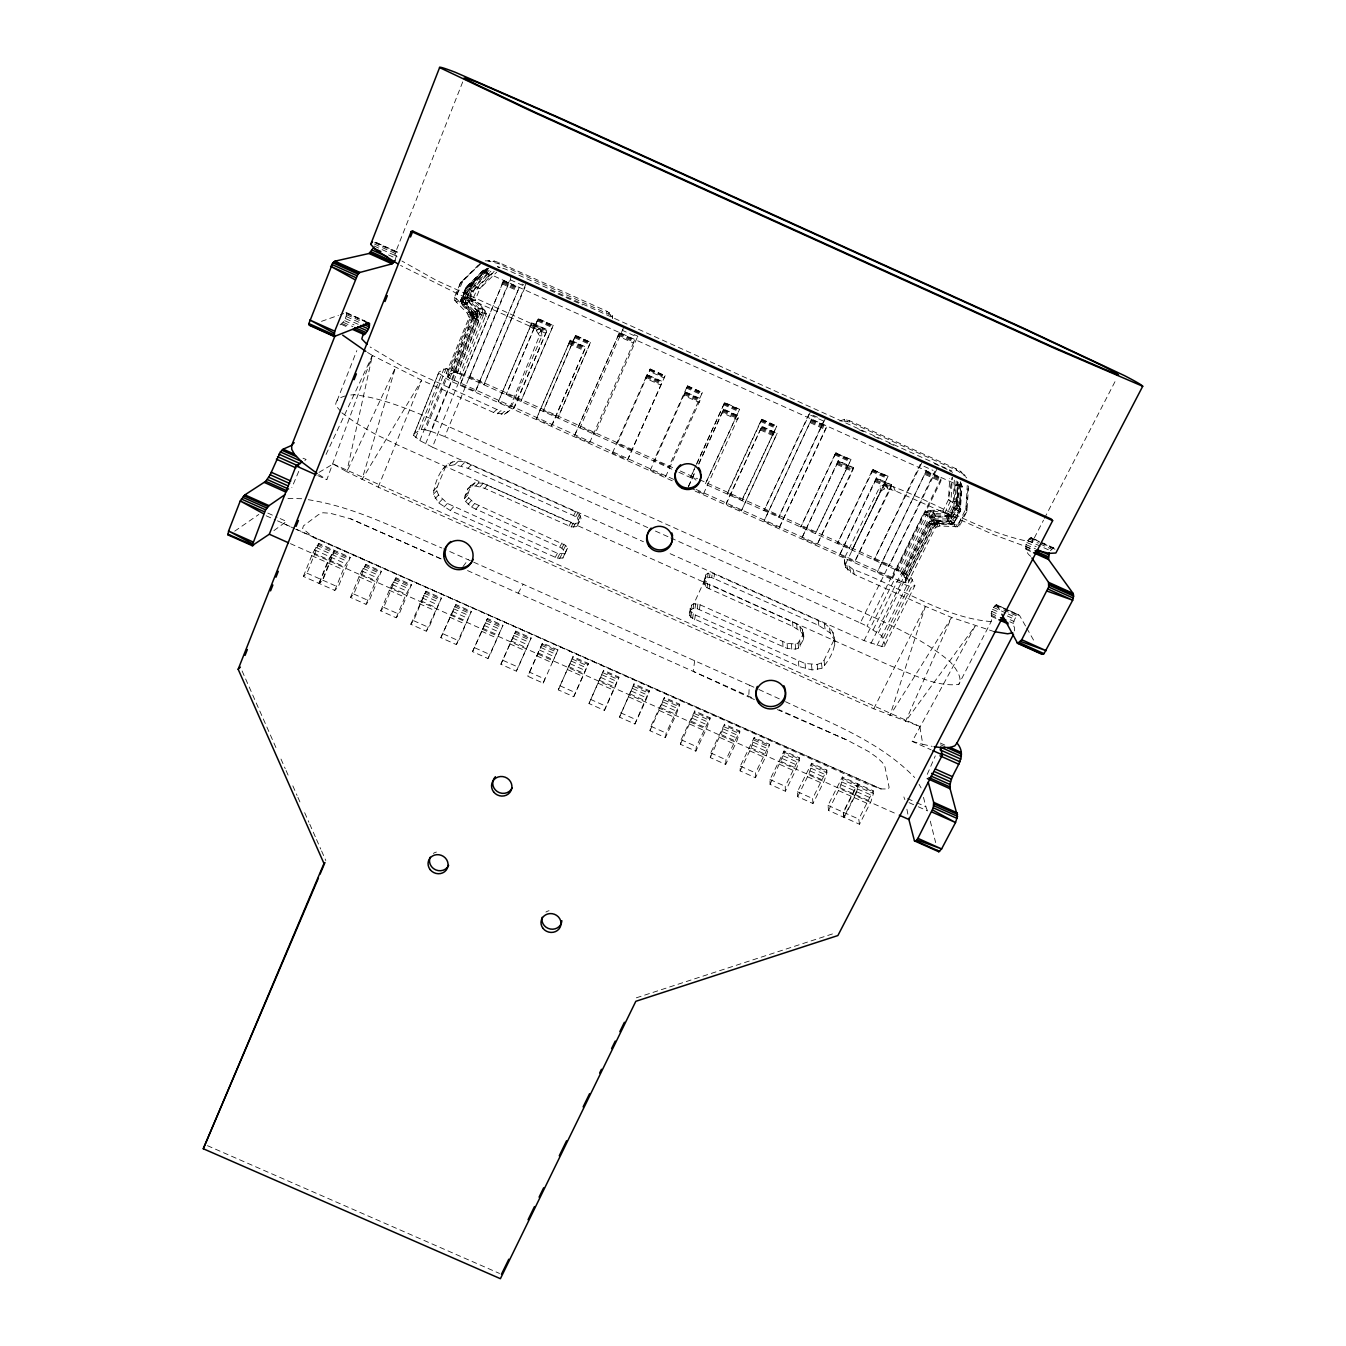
<?xml version="1.0" encoding="UTF-8"?>
<svg xmlns="http://www.w3.org/2000/svg" width="1346" height="1346" viewBox="0 0 1346 1346"><rect width="100%" height="100%" fill="white"/><g stroke="black" fill="none" stroke-linecap="round" stroke-linejoin="round"><path stroke-width="0.75" stroke-dasharray="5 3.75" d="M994.257 631.644L951.572 617.444L925.375 606.339L854.273 574.422L845.877 567.675L844.985 565.286L880.25 491.475L880.301 485.906L886.072 484.846L893.593 486.848C939.777 504.397 983.051 533.42 1032.197 542.085L1043.52 520.145M873.419 793.568L873.218 790.758L857.974 783.961L843.572 812.328L844.211 817.426L859.505 824.24L870.963 801.593L873.419 793.568L858.109 786.737L857.974 783.961M1014.497 630.938L1014.531 627.875C1011.956 623.72 1014.514 617.949 1017.879 615.021L1019.511 615.391L1025.719 626.327M755.459 777.719L755.527 772.924L769.525 744.321L754.231 737.507L740.3 766.126L740.115 770.888L755.459 777.719L766.581 754.87L769.525 744.321M740.115 770.888L751.169 747.989L754.231 737.507M553.24 325.278L520.902 401.344L553.223 325.564L538.148 318.531L506.113 394.698L538.282 318.548M779.199 527.8L826.747 427.002L826.898 425.975L779.199 527.8L764.074 521.02L811.588 419.077L764.074 521.02M1030.716 556.285C1023.953 551.877 1024.323 541.277 1031.103 537.626L1055.365 549.42M673.69 479.378L448.235 377.536L472.766 317.74L471.504 313.803L460.568 301.336L466.591 286.883C469.788 286.042 487.403 263.58 483.954 271.522L487.353 268.914L467.281 287.623L460.601 301.504L466.608 286.53L483.231 270.462L488.11 268.123M857.739 786.569L857.604 783.793L842.344 776.979L828.009 805.396L828.53 810.443L843.841 817.258L855.248 794.577L857.739 786.569L842.428 779.738L842.344 776.979M485.149 269.722L465.817 287.522L462.637 300.41L473.489 312.794L473.96 315.687L449.631 374.979L446.165 373.414L447.982 372.219L451.432 373.767L454.241 372.304L478.284 313.803L478.385 311.818L468.896 301.605L467.247 297.382L473.001 284.242L479.899 288.616L475.138 300.225L466.254 302.749L464.505 298.274L469.569 285.975L486.764 269.116L471.891 284.645L464.505 298.274C473.96 295.514 482.777 306.215 486.394 313.938L432.419 447.158L643.455 541.731M739.762 732.19L739.812 731.063L724.501 724.232L710.705 752.952L710.301 757.596L725.662 764.444L736.666 741.528L739.762 732.19L724.434 725.343L724.501 724.232M432.419 447.158L419.817 440.563L413.609 435.296L439.032 371.917L446.199 368.535L469.687 376.375L672.68 467.584M340.084 324.891L344.643 320.685L346.982 313.5L345.956 312.693L340.319 314.695M954.348 480.169L953.321 500.544L947.382 513.112L928.387 510.454L923.507 513.516L895.628 569.711L703.807 483.517M696.118 489.456L899.229 580.681L927.899 523.072L932.913 519.926L937.91 521.222L950.141 521.373L953.792 508.031L954.953 485.048L954.65 483.584L483.954 271.522L489.305 275.139L490.634 274.382L487.151 273.793L470.444 289.928L464.875 302.867L473.186 312.003L477.544 314.914L478.503 320.785L453.888 380.649M956.198 480.993L955.172 501.368L949.166 514.138L951.353 518.9L935.134 519.018L932.677 520.566L904.428 577.266L907.827 578.797L908.651 581.186L905.235 579.638L933.653 522.635L936.126 521.07L952.446 520.969L960.623 510.437L959.446 507.492L960.674 484.123L962.037 486.31L960.253 511.261L953.708 523.527L937.304 523.51L934.41 525.495L935.42 527.582L908.651 581.186M958.1 482.238L956.989 503.219L951.353 518.9M935.42 527.582L939.912 525.933L957.443 526.791L959.934 525.243L967.017 511.059L968.649 483.046M754.433 699.567L748.713 697.06L749.352 685.131L443.726 548.832M936.345 526.606L935.335 524.519L936.883 523.947L954.314 524.805L958.789 523.157L965.991 508.468L967.236 485.384M947.786 519.573L942.907 510.891L948.476 499.736L949.704 478.402M341.901 412.835L355.394 422.711L374.844 433.934L398.265 445.29L890.749 665.917C912.538 673.824 934.831 686.948 958.705 684.491L991.161 621.6L992.103 617.797L991.211 613.44L993.432 607.399L996.461 604.791L1007.649 609.822M472.21 311.195L470.141 312.322L471.992 317.084L478.503 320.785L474.97 311.683L466.254 302.749M741.377 510.824L777.164 433.227L761.886 426.346L726.335 503.034L726.234 504.01L741.377 510.824L777.164 433.227M742.067 499.736L742.016 500.678L776.777 426.043L742.067 499.736L727.412 493.141L760.608 421.449L761.853 419.262L776.777 426.043M725.662 764.444L725.948 759.75L739.812 731.063M826.881 772.806L826.848 770.08L811.588 763.266L797.387 791.734L797.673 796.681L812.984 803.512L824.29 780.764L826.881 772.806L811.554 765.958L811.588 763.266M687.47 385.814L702.376 392.527L668.457 467.634L668.726 466.776L654.038 460.181L653.719 461.022L687.47 385.814L686.41 388.018L701.266 394.715L702.376 392.527M460.601 301.504L460.702 299.973L462.755 299.048L468.206 286.176L483.231 270.462M892.465 578.679L940.703 481.515L941.611 477.695L892.095 577.484L892.465 578.679L877.39 571.899L926.334 470.814L877.39 571.899M562.897 558.018L565.37 552.415L561.854 548.175L471.537 507.139L465.598 501.452L464.42 498.592L467.617 489.086L472.042 486.142L475.811 485.99L484.644 488.346L571.209 526.909L576.711 526.673L578.696 522.803L575.415 523.409L571.04 522.248L483.18 483.298L475.155 482.709L470.764 485.62L467.617 495.042L468.761 497.852L474.65 503.488L565.707 545.433L567.474 548.276L562.897 558.018L557.429 558.237L450.271 510.504L438.762 502.967L433.311 494.302C436.188 473.405 448.134 452.357 471.15 465.026L575.617 511.833L579.419 514.323L581.051 518.429L579.083 522.248L577.434 518.109L573.598 515.585L467.987 468.273L454.712 464.74L444.819 466.608M565.017 553.845L557.395 553.273L447.394 503.438L438.577 495.008L436.827 490.785L437.147 487.101L445.846 466.17L448.218 463.377M575.533 335.373L543.077 411.304L575.651 335.373L590.541 342.355L557.85 417.933L590.574 342.103M446.165 373.414L469.014 317.656L467.264 313.164L454.83 300.495L454.359 297.584L460.399 282.828L477.628 265.885M447.982 372.219L470.713 316.764L470.242 313.887L456.025 298.156L460.399 282.828L482.272 262.42M486.394 313.938L477.107 310.943L466.995 300.242L466.524 297.365L471.285 285.705L479.899 288.616L496.691 272.161M470.208 312.205L471.992 317.084L472.042 315.115L478.772 318.043M449.648 378.478L475.643 314.813L475.172 311.936L477.107 310.943L476.467 309.143L473.893 310.337L477.544 314.914L477.174 316.663L463.949 304.499L462.401 304.633L461.19 302.9L463.243 301.958M477.107 310.943L477.578 313.803L453.518 372.371M709.981 718.899L710.082 717.805L694.755 710.974L681.11 739.745L680.453 744.288L695.832 751.152L706.734 728.169L709.981 718.899L694.62 712.051L694.755 710.974M413.609 435.296L439.032 371.917M799.272 760.49L799.356 757.798L784.062 750.984L769.996 779.536L770.063 784.382L785.391 791.212L796.596 768.415L799.272 760.49L783.927 753.642L784.062 750.984M395.101 260.384L397.356 252.089L374.356 241.725M959.934 525.243L958.789 523.157L967.017 511.059L965.991 508.468L968.245 486.949M727.412 493.141L727.311 494.083L761.853 419.262M695.832 751.152L696.353 746.559L710.082 717.805M835.277 641.52L830.196 632.973L818.839 625.486L713.935 578.477L714.457 574.052L710.082 572.891L705.927 574.389L703.706 582.263L704.093 584.904L707.003 587.731L792.895 626.412L800.466 631.392L802.805 634.286L803.512 639.501L798.481 648.133L795.587 649.159L787.427 648.52L697.194 608.745L693.123 608.426L690.851 609.856L689.253 613.288L690.835 617.343L798.851 666.455L812.025 669.988L822.103 668.289C836.875 651.397 842.445 630.13 818.25 620.573L714.457 574.052M950.882 521.541L952.16 523.964C945.952 526.303 960.792 510.639 959.446 507.492L962.037 486.31L960.674 484.123M713.935 578.477L711.697 577.67L712.236 573.261M709.09 588.858L709.662 584.332L704.715 580.429L704.328 577.821M693.123 608.426L693.863 603.715L705.321 578.797L709.51 577.299L710.082 572.891M707.003 587.731L707.592 583.222M707.609 577.367L708.198 572.959L705.321 578.797L705.927 574.389M705.287 586.368L705.893 581.859M694.687 660.684L693.207 671.368L748.713 697.06M704.093 584.904L704.715 580.429L703.706 582.263M891.506 485.856L891.54 484.745L876.313 477.897L839.652 554.956L854.744 561.736L890.514 488.581L891.506 485.856L876.246 478.991L876.313 477.897M699.415 609.536L700.105 604.808L693.863 603.715L691.625 605.128L689.253 613.288M803.512 639.501L802.384 629.289L796.681 623.736L709.662 584.332M697.194 608.745L697.884 604.018M834.739 645.138L834.503 636.439M694.62 619.816L695.344 614.987L690.431 611.101L690.044 608.527M695.024 608.358L695.747 603.647M692.551 618.689L693.291 613.877M679.562 705.321L679.73 704.261L664.386 697.413L650.875 726.285L649.983 730.727L665.378 737.574L676.18 714.541L679.562 705.321L664.201 698.473L664.386 697.413M1032.197 542.085L1032.651 539.191L1031.103 537.626M690.835 617.343L691.592 612.531M689.64 615.896L690.431 611.101M690.851 609.856L691.625 605.128M904.428 577.266L902.964 573.901L897.917 570.805L928.387 510.454C936.412 510.05 947.937 509.596 952.278 517.924L958.15 506.096L948.476 499.736L952.211 477.292L951.084 499.686L945.212 511.985L943.849 512.506L949.805 519.472M959.446 507.492L960.623 510.437L953.725 523.392L959.816 509.511L960.607 482.289L961.902 486.579L954.953 485.048M665.378 737.574L666.135 733.082L679.73 704.261M726.234 504.01L761.886 426.346M690.246 487.841L703.504 493.814L703.672 492.855M853.347 468.677L853.448 467.6L838.205 460.719L801.88 537.996L817.005 544.777L852.321 471.386L853.347 468.677L838.07 461.796L838.205 460.719M710.301 757.596L724.434 725.343M927.259 774.354L935.285 755.897M844.211 817.426L855.619 794.746L858.109 786.737M649.125 691.743L649.344 690.7L634 683.852L619.496 717.132L634.891 723.997L645.609 700.913L649.125 691.743L633.747 684.878L634 683.852M902.964 573.901L930.978 517.604L950.091 516.544L956.468 502.075L948.476 499.736M367.508 352.433L372.421 355.462L346.814 471.756L378.209 487.134L873.739 708.77L919.84 726.453L922.767 744.288L932.155 746.357M828.53 810.443L839.887 787.73L842.428 779.738M634.891 723.997L649.344 690.7M695.916 465.312L690.532 477.561L695.663 466.305M680.453 744.288L694.62 712.051M698.759 464.168L722.196 412.785L737.541 419.683L738.954 416.015L723.66 409.134L698.826 463.546M797.673 796.681L808.912 773.916L811.554 765.958M462.704 81.938L395.606 252.173L394.9 254.983L400.536 259.828M487.151 273.793L486.377 270.327M960.859 509.209L960.253 511.261L957.881 510.689L959.53 482.272L956.989 503.219L958.15 506.096L956.468 502.075M770.063 784.382L783.927 753.642M649.983 730.727L664.201 698.473M722.196 412.785L723.66 409.134M618.655 678.148L618.941 677.139L603.58 670.291L588.993 703.537L604.388 710.402L614.987 687.251L618.655 678.148L603.26 671.284L603.58 670.291M839.652 554.956L876.246 478.991M604.388 710.402L618.941 677.139M801.88 537.996L838.07 461.796M650.757 469.081L650.421 469.973L665.597 476.787L665.883 475.878M619.496 717.132L633.747 684.878M685.383 391.888L683.835 395.505L699.197 402.42L700.694 398.786L685.383 391.888L650.421 469.973M588.017 664.487L588.37 663.494L572.992 656.629L558.287 689.859L573.716 696.723L584.214 673.522L588.017 664.487L572.622 657.605L572.992 656.629M573.716 696.723L588.37 663.494M588.993 703.537L603.26 671.284M317.791 475.609L326.842 479.664L372.421 355.462L421.651 380.178L493.578 412.482L504.329 414.316L509.848 410.379L542.017 335.827L541.26 331.183L539.191 328.626L532.629 324.268L529.769 326.254L536.398 330.662L539.494 335.76L508.115 411.775M650.202 369.023L665.143 375.685L664.133 377.974L649.26 371.277L650.202 369.023L616.872 444.466L617.292 443.675L631.997 450.271L631.627 451.078M469.131 378.075L510.689 278.925M525.865 284.006L483.921 384.72L525.68 285.689L521.928 284.006M298.745 471.352L291.863 487.572M337.055 400.772L356.825 350.583M303.372 576.408L312.928 552.701L318.884 543.431L334.363 550.329L322.384 580.025L318.901 583.323L303.372 576.408L306.989 573.16L318.884 543.431M318.901 583.323L328.508 559.65L334.363 550.329M319.271 583.491L328.895 559.818L334.75 550.497L350.212 557.412L338.166 587.058L334.784 590.406L319.271 583.491L322.771 580.193L334.75 550.497M334.784 590.406L344.458 566.767L350.212 557.412M378.209 487.134L421.651 380.178L362.007 479.546L395.404 367.727L346.814 471.756L333.085 463.983L317.118 473.506M480.623 262.992L462.502 281.617L456.143 296.81L454.359 297.584M489.305 275.139L472.597 291.258L467.197 303.96L462.906 304.633L462.906 301.824L468.61 288.667L489.321 268.493M558.287 689.859L572.622 657.605M415.695 437.601L443.978 368.754M350.532 597.422L360.257 573.8L365.893 564.411L381.355 571.293L369.157 600.871L366.028 604.337L350.532 597.422L353.779 594.023L365.893 564.411M413.744 433.833L421.315 429.324L446.199 368.535M419.817 440.563L445.408 378.125L438.981 373.162M421.315 429.324L425.504 429.896L471.975 316.731L473.96 315.687M451.6 379.555L476.198 319.692L471.706 312.222L470.141 312.322L476.198 319.692L472.766 317.74L473.018 315.553L470.663 312.339L461.19 302.9L462.906 304.633L460.702 300.309L465.817 287.522L468.206 286.176M425.588 443.844L451.28 381.355L445.408 378.125M425.504 429.896L431.191 431.41L456.042 370.991M454.241 372.304L455.621 372.556L479.647 314.123L479.109 308.486L471.537 300.966M455.621 372.556L457.522 373.111L481.531 314.728L486.142 316.596L482.692 307.746L476.467 309.143M457.522 373.111L459.743 373.936L485.199 310.892L470.528 298.341L476.097 285.52L490.903 271.236M366.028 604.337L375.82 580.749L381.355 571.293M460.231 384.535L503.841 280.338L460.231 384.535L475.475 391.383L519.287 287.304L475.475 391.383M647.763 527.615L444.769 436.609L510.841 277.226M380.699 610.865L390.542 587.31L395.976 577.821L411.422 584.719L399.089 614.213L396.195 617.78L380.699 610.865L383.711 607.366L395.976 577.821M396.195 617.78L406.088 594.242L411.422 584.719M498.34 401.663L531.939 322.788L547.317 329.703L514.307 407.788L513.583 408.494L498.34 401.663L531.939 322.788M410.782 624.275L425.959 591.197L441.387 598.078L428.92 627.505L426.261 631.173L410.782 624.275L413.559 620.657L425.959 591.197M513.583 408.494L547.317 329.703M426.261 631.173L441.387 598.078M622.929 329.534L622.559 330.409L637.499 337.139L637.869 336.264L634.134 334.582M543.161 683.112L544.894 679.04L529.584 672.209L527.733 676.23L543.161 683.112L557.917 649.899L542.522 643.035L527.733 676.23M536.768 655.872L552.247 662.787L557.917 649.899M440.832 637.668L455.907 604.556L471.319 611.437L458.717 640.797L456.294 644.566L440.832 637.668L455.907 604.556M536.415 418.757L570.368 340.084L585.729 346.999L552.264 424.831L551.641 425.588L536.415 418.757L570.368 340.084M456.294 644.566L471.319 611.437M551.641 425.588L585.729 346.999M472.53 651.632L487.504 618.487L502.916 625.368L490.146 654.644L487.975 658.514L472.53 651.632L487.504 618.487M574.456 435.852L619.547 332.496L574.456 435.852L589.666 442.683L590.171 441.858M623.417 327.987L579.991 427.893L580.513 427.136L595.235 433.749L594.747 434.522L638.391 334.75M487.975 658.514L502.916 625.368M589.666 442.683L634.942 339.444L633.259 342.944L617.831 335.978M500.88 664.268L515.77 631.106L531.165 637.97L518.277 667.179L516.326 671.149L500.88 664.268L515.77 631.106M516.326 671.149L531.165 637.97M612.464 452.912L647.09 374.642L662.417 381.541L627.657 459.743L612.464 452.912L612.901 452.071M529.584 672.209L542.522 643.035M647.09 374.642L645.441 378.209L660.802 385.124M665.143 375.685L627.657 459.743M665.597 476.787L700.694 398.786M696.774 463.428L724.686 402.521L739.593 409.285L705.254 484.173L739.593 409.285M696.521 464.437L724.703 402.589M688.563 486.057L695.411 471.05M688.344 487L695.293 471.773M703.504 493.814L738.954 416.015M326.035 454.46L372.421 355.462M810.275 412.246L764.04 510.588L809.232 413.525M825.182 418.976L778.728 517.184L824.089 420.238M836.068 452.693L800.752 527.077L835.479 453.299L851.042 459.491L815.424 533.672L851.042 459.491M853.448 467.6L817.005 544.777M873.285 469.518L837.414 543.548L872.477 469.973L888.108 476.198L852.068 550.127L888.108 476.198M960.708 509.495L953.792 508.031L947.836 520.38L949.973 523.93L951.942 524.183L927.899 523.072L934.646 525.344C943.142 519.741 934.393 528.271 933.653 522.635M700.105 604.808L787.158 643.388L795.234 644.011L798.111 643.001L803.074 634.454M891.54 484.745L854.744 561.736M695.344 614.987L805.076 663.494L817.157 664.436L821.464 662.939L824.004 660.28L833.965 640.023M921.943 462.603L874.042 560.003L920.109 464.555L933.081 470.41M936.816 469.3L888.68 566.582L934.932 471.235M670.745 537.929L860.313 622.929L889.067 564.815L910.973 577.35L914.876 585.661L884.473 646.332L881.68 646.45L864.082 640.595L668.39 552.903M844.985 565.286L844.295 558.388L880.301 485.906M785.391 791.212L785.223 786.316L799.356 757.798M884.473 646.332L885.13 645.104L881.798 635.783L867.06 626.176L895.881 568.062M864.082 640.595L893.98 580.395L906.985 585.443L911.612 586.604L914.876 585.661M900.037 571.932L927.966 515.72L923.507 513.516L932.374 510.252L937.153 518.917M873.268 629.625L902.207 571.444M901.77 572.992L929.75 516.763L934.225 513.415L944.774 514.071M903.486 574.54L932.458 517.217L927.394 511.867L925.325 511.581M899.229 580.681L901.534 581.657L930.221 524.048L938.667 522.433L949.468 523.106M870.963 643.438L900.911 583.306M878.349 632.923L932.24 524.805M901.534 581.657L905.084 582.751L933.771 525.243L935.251 523.628L939.407 523.577L930.221 524.048L933.771 525.243L936.109 524.015L929.783 521.07M905.084 582.751L934.814 525.075M877.02 645.457L910.973 577.35M883.296 637.903L912.571 579.285M881.68 646.45L911.612 586.604M956.602 504.38L950.091 516.544M927.899 523.072L932.913 519.926L950.141 521.373L956.182 508.738L957.494 481.683L956.989 503.219L956.013 503.808M812.984 803.512L812.597 798.515L826.848 770.08M873.739 708.77L925.375 606.339L889.908 715.668L951.572 617.444L905.421 721.624L975.127 626.092L912.184 741.36L931.096 749.806M843.841 817.258L843.202 812.16L857.604 783.793M565.37 552.415L567.474 548.276M859.505 824.24L858.748 819.091L873.218 790.758M559.583 558.624L561.753 554.434M1044.462 518.328L1116.423 378.882M578.645 519.59L580.614 515.787M563.587 549.538L565.707 545.433M557.429 558.237L559.616 554.064M573.396 527.295L575.415 523.409M561.854 548.175L564.008 544.087M577.434 518.109L579.419 514.323M555.191 557.446L557.395 553.273M571.209 526.909L573.261 523.039M575.684 516.729L577.703 512.961M559.768 547.031L561.938 542.96M576.711 526.673L581.051 518.429M962.037 486.31L959.95 480.875M568.971 526.101L571.04 522.248M573.598 515.585L575.617 511.833M518.109 593.165L523.241 584.214M905.993 582.784L905.235 579.638M464.387 299.62L467.247 297.382M462.401 304.633L464.521 303.557M960.321 484.005L957.343 485.771L954.65 483.584L960.994 486.579L960.607 482.289M461.459 300.949L464.875 302.867L472.597 291.258L466.591 286.883M1050.368 550.682L1053.699 547.805M462.974 566.632L468.273 559.532M479.899 288.616L494.487 270.899L478.2 286.614L472.783 299.216L473.304 300.579L464.993 301.168M475.727 509.411L478.789 505.743M471.537 507.139L474.65 503.488M484.644 488.346L487.622 484.88M468.038 504.397L471.201 500.762M480.152 486.73L483.18 483.298M465.598 501.452L468.761 497.852M475.811 485.99L478.89 482.541M464.42 498.592L467.617 495.042M464.656 496.119L467.836 492.586M450.271 510.504L453.602 506.819M472.042 486.142L475.155 482.709M467.617 489.086L472.362 483.769M839.887 421.029L844.464 419.313L849.242 420.591L955.761 468.627L960.539 471.302L966.731 477.965M443.995 507.089L447.394 503.438M438.762 502.967L442.211 499.366M467.987 468.273L471.15 465.026M435.078 498.558L438.577 495.008M612.632 315.788L612.363 318.262L612.632 315.788L607.197 311.414L499.669 262.924L494.436 261.09L485.216 260.821M433.311 494.302L436.827 490.785M461.241 465.867L464.471 462.637M433.631 490.583L437.147 487.101M489.439 260.367L487.824 260.922L498.121 263.496L610.445 315.048L611.336 314.173M454.712 464.74L458.01 461.51M488.648 268.409L469.569 285.975L471.285 285.705M489.12 270.395L474.314 284.713L468.627 297.718L466.389 298.711M475.761 313.467L478.385 311.818L477.594 308.84L467.197 298.526M608.543 313.534L609.452 312.659M504.329 414.316L509.848 410.379M449.059 464.993L452.424 461.779M501.099 414.467L504.279 411.439L507.459 411.287M442.413 469.418L445.846 466.17M606.272 312.272L607.197 311.414M497.397 413.845L500.628 410.816L504.279 411.439M487.858 269.839L470.343 284.999M927.966 515.72L930.978 517.604L932.374 516.225L946.188 516.544L950.427 514.98M493.578 412.482L496.842 409.47L500.628 410.816M304.869 460.517L306.114 459.423L302.85 458.178M273.911 530.61L286.462 521.407L278.992 518.075M538.501 333.253L541.26 331.183M536.398 330.662L539.191 328.626M533.386 328.256L536.213 326.237M234.709 531.165L258.802 514.458M449.631 374.979L447.511 376.409L448.235 377.536M880.25 491.475L884.272 488.951L887.586 488.817L895.208 490.836L993.701 534.715L1032.567 549.033M499.989 267.164L498.929 267.804L497.431 266.609L505.423 269.116L951.891 470.949M935.537 520.566L938.667 522.433L931.836 521.339L937.001 519.707L939.172 523.258M949.586 515.754L935.033 514.811L932.374 516.225L935.638 515.888M475.643 314.813L478.284 313.803L481.531 314.728M469.014 317.656L470.713 316.764M472.11 315.368L474.095 314.341M469.148 316.31L470.848 315.418M471.504 313.803L473.489 312.794M468.543 314.762L470.242 313.887M467.264 313.164L468.98 312.306M483.231 270.798L487.353 268.914M460.568 301.336L462.637 300.41M456.126 302.093L457.909 301.302M454.83 300.495L456.63 299.704M454.225 298.947L456.025 298.156M498.121 263.496L499.669 262.924M945.565 515.468L949.166 514.138L943.849 512.506M953.658 522.568L949.973 523.93L948.728 521.895L954.533 522.669M473.001 284.242L471.992 285.722M492.855 261.662L494.436 261.09M321.492 321.358L338.435 315.351M636.338 997.823L835.563 932.929M395.606 252.173L397.356 252.089M474.97 311.683L471.706 312.222L475.289 313.366M467.567 287.236L465.548 288.397L472.597 291.258M461.173 281.836L462.502 281.617M463.949 304.499L465.43 304.28L462.906 301.824M460.399 282.828L461.897 282.694M485.3 272.548L487.504 272.397M935.033 514.811L931.146 515.03L930.978 517.604L932.677 520.566M964.342 474.549L965.519 476.349L956.888 470.41L849.747 422.089L842.865 420.911L842.394 419.414M991.161 621.6C941.779 617.612 898.943 585.746 853.179 569.476L844.867 562.813L844.295 558.388M287.96 498.424L302.547 498.743M539.494 335.76L542.017 335.827M308.217 499.703C355.428 507.021 398.248 529.786 441.825 548.007M709.51 577.299L711.697 577.67M946.188 516.544L948.56 517.1M912.184 741.36L922.767 744.288M440.815 558.725L350.683 518.849L330.191 513.247L322.905 512.759L318.346 514.727L303.456 525.882L302.598 528.456L313.668 537.609L881.125 788.941L888.461 788.975L889.1 787.275L884.961 766.833L882.555 762.694L876.986 757.462L868.809 751.657L847.997 740.519L779.199 709.779M431.191 431.41L444.769 436.609M950.141 521.373L952.144 522.13M957.881 510.689L953.792 508.031M459.743 373.936L676.954 471.453M940.551 744.792L945.615 746.996M441.101 558.943L350.683 518.849M777.349 709.594L847.997 740.519M207.435 1145.665L499.534 1273.451M940.265 743.042L945.212 745.247M467.533 570.569L754.366 698.692M267.787 513.078L277.125 517.234M907.541 798.582L914.876 801.863M916.71 802.67L925.88 806.776L927.949 812.277M266.171 515.787L275.577 519.977M277.461 520.818L294.623 528.473M296.271 529.214L868.321 784.482L881.125 788.941L295.699 529.214M909.038 802.653L916.441 805.951M918.292 806.776L927.529 810.898M318.009 544.188L333.522 551.103M333.892 551.271L349.388 558.186M365.119 565.202L380.598 572.1M395.253 578.645L410.732 585.544M425.286 592.038L440.748 598.936M455.301 605.431L470.747 612.329M486.949 619.396L502.395 626.277M515.282 632.031L530.711 638.913M542.085 643.994L557.496 650.858M754.197 738.634L769.542 745.465M784.112 752.128L799.423 758.976M811.688 764.444L826.982 771.258M842.495 778.19L857.789 785.004M858.159 785.172L873.436 791.986M486.259 620.674L501.721 627.572M514.626 633.327L530.088 640.225M541.479 645.306L556.924 652.204M572.067 658.951L587.495 665.833M602.772 672.647L618.184 679.528M633.31 686.275L648.705 693.14M663.814 699.886L679.208 706.751M694.284 713.481L709.679 720.346M724.148 726.806L739.509 733.654M753.979 740.115L769.34 746.963M317.017 545.332L332.546 552.264M332.916 552.432L348.446 559.347M364.194 566.38L379.707 573.295M394.395 579.857L409.891 586.772M424.478 593.266L439.974 600.181M454.544 606.693L470.023 613.591M485.233 622.71L500.729 629.625M513.65 635.396L529.129 642.294M540.554 647.392L556.016 654.291M571.175 661.054L586.637 667.936M601.931 674.767L617.36 681.648M632.502 688.412L647.931 695.293M663.056 702.04L678.468 708.921M693.577 715.651L708.972 722.533M723.475 728.994L738.87 735.858M753.356 742.319L768.734 749.184M315.755 547.267L331.301 554.216M331.688 554.384L347.234 561.316M362.999 568.349L378.546 575.28M393.234 581.842L408.763 588.757M423.367 595.285L438.88 602.2M453.484 608.712L468.98 615.627M783.355 755.863L798.716 762.728M811.015 768.213L826.36 775.06M841.923 782.009L857.267 788.84M857.638 789.008L872.965 795.856M484.005 625.318L499.501 632.233M512.456 638.004L527.935 644.919M539.376 650.017L554.855 656.932M570.031 663.696L585.493 670.594M600.804 677.425L616.266 684.323M631.409 691.07L646.854 697.968M661.996 704.715L677.425 711.597M692.551 718.343L707.962 725.225M722.482 731.702L737.894 738.567M752.38 745.045L767.775 751.909M314.341 549.807L329.921 556.756M330.292 556.924L345.855 563.873M361.637 570.906L377.2 577.838M391.905 584.416L407.451 591.331M422.072 597.86L437.601 604.791M452.222 611.303L467.735 618.235M782.413 758.606L797.791 765.453M810.107 770.955L825.468 777.803M841.048 784.752L856.409 791.599M856.779 791.768L872.124 798.615M312.928 552.701L328.508 559.65M328.895 559.818L344.458 566.767M360.257 573.8L375.82 580.749M390.542 587.31L406.088 594.242M420.726 600.77L436.255 607.702M450.876 614.213L466.389 621.145M482.676 628.245L498.188 635.161M511.127 640.932L526.639 647.847M538.064 652.945L553.559 659.86M568.735 666.623L584.214 673.522M599.525 680.353L614.987 687.251M630.147 694.014L645.609 700.913M660.751 707.66L676.18 714.541M691.322 721.305L706.734 728.169M721.254 734.647L736.666 741.528M751.169 747.989L766.581 754.87M781.218 761.567L796.596 768.415M808.912 773.916L824.29 780.764M839.887 787.73L855.248 794.577M855.619 794.746L870.963 801.593M290.433 543.649L897.361 814.347M481.38 631.173L496.893 638.088M509.831 643.859L525.327 650.774M567.423 669.551L582.902 676.449M598.213 683.28L613.675 690.178M628.834 696.942L644.28 703.823M659.422 710.57L674.868 717.468M689.993 724.215L705.405 731.08M719.925 737.558L735.337 744.439M749.84 750.9L765.235 757.764M311.666 555.646L327.246 562.594M327.616 562.763L343.196 569.711M358.978 576.761L374.541 583.693M389.263 590.255L404.81 597.187M419.43 603.715L434.96 610.647M449.581 617.158L465.11 624.073M779.872 764.461L795.267 771.325M807.583 776.81L822.944 783.675M838.541 790.624L853.886 797.471M854.273 797.64L869.617 804.487M306.989 573.16L322.384 580.025M322.771 580.193L338.166 587.058M353.779 594.023L369.157 600.871M383.711 607.366L399.089 614.213M413.559 620.657L428.92 627.505M443.372 633.949L458.717 640.797M474.802 647.813L490.146 654.644M502.95 660.348L518.277 667.179M559.902 685.737L575.196 692.551M590.356 699.297L605.633 706.112M620.624 712.791L635.901 719.605M650.875 726.285L666.135 733.082M681.11 739.745L696.353 746.559M710.705 752.952L725.948 759.75M740.3 766.126L755.527 772.924M769.996 779.536L785.223 786.316M797.387 791.734L812.597 798.515M828.009 805.396L843.202 812.16M843.572 812.328L858.748 819.091M678.872 472.311L696.134 480.068M343.499 322.434L352.955 326.691M991.211 613.44L998.648 616.788M1009.786 621.785L1013.504 623.467M342.372 323.73L349.943 327.128M991.11 615.189L998.547 618.521M341.396 324.403L348.984 327.801M991.396 616.401L996.982 618.908M672.26 480.808L451.28 381.355M695.192 491.122L893.98 580.395M496.842 409.47L402.101 366.196L370.15 346.999M655.418 531.064L668.827 537.071M333.085 463.983L919.84 726.453M550.026 290.315L582.515 304.953M858.815 429.559L864.502 432.133M873.975 436.39L879.645 438.964M889.117 443.221L894.804 445.795M934.578 463.731L947.836 469.704L946.945 468.24M812.95 415.207L818.519 417.714M510.353 279.817L525.344 286.563M810.662 415.207L823.668 421.079M503.539 280.591L519.001 287.573M619.345 332.799L634.757 339.747M811.554 419.447L826.898 426.362M926.418 471.235L941.695 478.116M503.152 281.112L518.631 288.094M619.042 333.371L634.471 340.319M811.402 420.087L826.747 427.002M926.334 471.891L941.645 478.789M502.714 281.869L518.193 288.835M618.672 334.128L634.101 341.093M811.133 420.894L826.478 427.809M926.132 472.732L941.443 479.63M502.26 282.744L517.739 289.726M618.251 335.036L633.68 342.002M810.763 421.82L826.124 428.751M925.796 473.674L941.106 480.572M501.839 283.703L517.318 290.669M810.342 422.762L825.704 429.694M925.375 474.616L940.703 481.515M375.5 242.314L396.767 251.904M1031.81 538.03L1039.364 541.429M1041.249 542.27L1054.456 548.226M374.642 242.633L397.608 252.964M1030.127 537.946L1039.516 542.186M1041.4 543.027L1052.673 548.108M374.541 244.114L397.457 254.444M1029 538.955L1038.389 543.195M1040.256 544.036L1051.529 549.101M538.299 318.834L553.223 325.564M575.617 335.642L590.541 342.355M650.152 369.225L665.042 375.921M687.352 385.982L702.225 392.679M724.518 402.723L739.391 409.42M761.668 419.464L776.507 426.144M835.816 452.862L850.638 459.541M872.847 469.535L887.637 476.215M538.164 319.372L553.088 326.085M575.465 336.164L590.372 342.877M649.933 369.713L664.823 376.426M687.116 386.47L701.989 393.167M724.266 403.211L739.105 409.891M761.365 419.918L776.205 426.598M835.479 453.299L850.285 459.979M872.477 469.973L887.266 476.635M374.053 245.998L396.935 256.312M1027.873 540.537L1048.5 549.841M537.929 320.112L552.836 326.826M575.196 336.904L590.103 343.617M649.63 370.436L664.503 377.132M686.797 387.177L701.653 393.856M723.912 403.901L738.752 410.58M761.012 420.608L775.834 427.288M835.075 453.972L849.864 460.635M872.04 470.629L886.829 477.292M537.576 320.971L552.499 327.701M574.843 337.762L589.733 344.475M723.525 404.742L738.365 411.422M760.608 421.449L775.431 428.112M834.655 454.797L849.444 461.459M871.619 471.453L886.391 478.099M388.506 254.932L394.227 257.523M1026.863 542.505L1036.235 546.728M1026.106 544.592L1035.478 548.815M531.67 323.074L547.065 330.006M570.132 340.387L585.493 347.318M646.921 374.979L662.266 381.894M685.249 392.241L700.576 399.156M723.559 409.504L738.853 416.385M761.819 426.732L777.096 433.614M838.205 461.14L853.465 468.004M876.347 478.318L891.59 485.183M546.695 330.561L436.575 280.473L401.949 261.04M569.779 340.959L585.174 347.891M646.635 375.568L661.996 382.483M684.996 392.847L700.341 399.762M723.324 410.109L738.651 417.008M761.617 427.355L776.928 434.253M1025.669 546.594L1033.173 549.976M530.879 324.386L546.274 331.318M569.375 341.733L584.77 348.664M646.282 376.358L661.626 383.274M684.66 393.655L700.004 400.553M723.004 410.917L738.331 417.832M761.314 428.179L776.625 435.078M837.818 462.637L853.095 469.518M876.01 479.832L891.271 486.697M530.425 325.278L545.837 332.226M568.937 342.624L584.349 349.556M645.861 377.267L661.223 384.182M684.256 394.563L699.617 401.478M722.617 411.842L737.961 418.741M760.944 429.105L776.255 436.003M837.464 463.562L852.741 470.444M875.657 480.774L890.934 487.639M1025.618 548.243L1031.272 550.783M1025.972 549.336L1031.625 551.894M545.416 333.169L456.9 293.445L400.553 265.414M568.534 343.567L583.928 350.498M760.524 430.03L775.834 436.928M837.044 464.505L852.321 471.386M875.237 481.7L890.514 488.581M346.645 312.743L365.607 321.273M1009.517 610.663L1018.821 614.836M345.956 312.693L364.968 321.223M996.461 604.791L1019.511 615.391M346.982 313.5L365.91 322.014M995.569 604.993L1017.879 615.021M346.915 314.863L362.04 321.66M994.509 605.902L1001.946 609.233M1003.796 610.075L1016.802 615.913M346.46 316.663L361.569 323.444M993.432 607.399L1006.421 613.221M1008.272 614.062L1015.692 617.393M345.67 318.682L358.877 324.622M992.439 609.301L999.859 612.632M1007.279 615.963L1014.699 619.311M680.336 471.016L697.565 478.772M699.483 479.63L889.067 564.815M344.643 320.685L354.082 324.924M991.666 611.404L999.102 614.735M1010.223 619.749L1013.942 621.415M469.956 377.469L484.711 384.098M506.853 394.041L521.592 400.671M543.7 410.597L558.422 417.226M690.734 476.669L696.235 479.142M764.04 509.612L778.695 516.191M800.634 526.05L815.272 532.629M837.212 542.472L851.816 549.05M873.722 558.893L888.326 565.455M749.352 685.131L756.957 688.614M758.858 689.489L783.591 700.812M785.492 701.687C830.398 723.004 879.426 741.091 914.708 777.551M283.114 523.342L293.899 528.372M464.875 302.867L467.197 303.96M895.628 569.711L897.917 570.805M860.313 622.929L867.06 626.176M949.418 470.595L952.598 472.379M473.304 300.579L468.627 297.718L470.023 301.319M318.733 474.532L326.842 479.664M466.995 300.242L468.896 301.605M470.663 312.339L478.503 320.785M965.604 509.629L967.017 511.059M965.991 508.468L967.252 509.831M959.042 508.653L960.623 510.437M340.656 411.321L335.642 405.281A214.451 39.993 23.7 0 1 346.04 395.791M610.445 315.048L611.757 316.68M477.594 308.84L480.017 311.902L478.284 313.803L477.695 312.474M958.133 484.577L959.429 486.293M960.539 471.302L961.683 473.102M955.761 468.627L956.888 470.41M1026.762 628.145L1034.014 640.898M919.082 784.314L921.101 787.915M957.864 524.132L959.008 526.219M956.333 524.704L957.443 526.791M953.372 519.977L954.667 522.399L953.725 523.392L952.446 520.969M954.314 524.805L955.424 526.892M997.1 605.33L1000.886 612.447M948.863 521.642L950.209 524.25M938.162 520.969L939.357 523.392M938.885 523.846L939.912 525.933M933.973 516.645L935.134 519.018M936.126 521.07L937.304 523.51M936.883 523.947L937.893 526.034M932.458 517.217L933.586 519.59M934.578 521.642L935.756 524.082M242.095 670.947L276.771 749.47M280.994 759.06L285.217 768.633M286.075 770.551L288.616 776.289M292.839 785.862L297.062 795.452M297.903 797.354L300.444 803.108M304.667 812.681L308.907 822.255M309.748 824.173L315.671 837.582M316.512 839.5L320.735 849.074M321.593 850.992L325.816 860.565M893.593 486.848L895.208 490.836M889.79 485.485L891.355 489.473M886.072 484.846L887.586 488.817M882.791 484.997L884.272 488.951M903.873 796.95L904.848 799.642M849.242 420.591L849.747 422.089M846.836 419.716L847.324 421.214M844.464 419.313L844.952 420.81M923.491 797.337L925.88 806.776M930.288 821.144L935.638 842.579M853.179 569.476L854.273 574.422M849.696 567.575L850.756 572.487M846.836 565.27L847.862 570.166M844.867 562.813L845.877 567.675M906.918 809.215L908.887 819.495M832.955 632.284L833.712 637.314M829.473 627.976L830.196 632.973M824.408 623.938L825.064 628.885M824.004 660.28L824.661 665.597M818.25 620.573L818.839 625.486M821.464 662.939L822.103 668.289M817.157 664.436L817.745 669.803M811.52 664.638L812.025 669.988M803.427 632.048L803.865 637.079M802.384 629.289L802.805 634.286M805.076 663.494L805.514 668.844M800.062 626.412L800.466 631.392M799.793 641.218L800.18 646.332M796.681 623.736L797.051 628.666M798.111 643.001L798.481 648.133M798.464 661.138L798.851 666.455M795.234 644.011L795.587 649.159M792.575 621.482L792.895 626.412M791.465 644.145L791.768 649.294M787.158 643.388L787.427 648.52M782.749 641.806L782.968 646.938M350.801 395.001A214.451 39.993 23.7 0 1 354.419 394.731C381.591 397.995 407.148 408.679 432.167 419.212L878.955 619.614C903.906 631.409 929.06 643.809 950.175 661.845A213.778 39.757 25.1 0 1 958.705 684.491M433.345 853.431A10.078 9.388 23.8 0 1 436.44 852.052M545.921 912.066A10.045 9.338 16.4 0 1 549.05 910.72M482.962 309.361L482.238 312.171L483.769 315.587L479.647 314.123L482.238 312.171L479.109 308.486L482.962 309.361M930.995 511.11L929.413 513.516L929.75 516.763L925.829 514.609L934.225 513.415L930.995 511.11"/><path stroke-width="1.5" d="M1001.828 614.23L1017.626 643.371L1041.972 654.307L1044.008 653.668L1072.695 600.181L1073.603 596.127L1073.048 593.367L1048.584 559.515L1049.358 552.634M934.174 746.643L940.215 747.518L942.452 754.887L908.887 819.495L914.456 840.863L938.768 851.749L941.611 848.922L955.525 822.541L957.46 816.299L950.108 788.756C948.375 772.604 970.466 758.774 956.972 743.026L1013.521 634.303M914.456 840.863L915.987 840.88L917.905 838.356L933.266 807.819L933.653 802.317L928.269 782.194M367.088 344.441L361.805 338.923L362.915 335.154C366.852 333.488 371.092 326.102 368.754 322.939L334.262 336.517L309.445 325.362L308.89 323.562L332.849 262.773L334.935 261.174L369.056 253.485L373.246 248.068L380.868 251.5M284.763 494.79L269.032 505.642L265.599 509.831L252.123 545.685L269.318 534.227L296.07 465.901L301.958 462.115L317.118 473.506M1017.626 643.371L1021.732 639.72L1048.669 586.991L1048.517 582.313L1031.911 558.018M334.262 336.517L334.733 331.183L357.952 274.062L359.954 272.43L392.056 263.85L395.101 260.384M252.678 545.87L228.063 534.951L228.568 531.047L240.244 500.998L244.905 494.874L265.751 481.313L270.176 474.768L280.372 451.953L283.165 449.16L291.678 445.408L294.168 442.649M397.457 263.631L375.988 249.986L370.705 244.349L439.604 67.569A279.127 5.956 24.4 0 1 455.2 72.247L558.59 117.422L1020.722 326.91L1124.583 375.685A278.37 5.922 24.5 0 1 1142.72 386.268L1055.87 553.021L1049.459 553.357L1036.37 550.295M334.801 336.349L291.678 445.408L291.729 449.295L294.387 454.191L301.958 462.115M238.158 669.265L411.22 231.445L412.835 231.142L1051.327 519.051L1052.639 520.666L837.885 935.554L635.817 1001.306L500.409 1278.7L203.28 1148.744L323.982 863.493L238.158 669.265L240.412 667.111M245.056 655.384L247.361 649.512M270.563 590.86L272.885 585.005M275.98 577.182L278.302 571.31M296.086 526.353L298.408 520.481M354.065 379.723L356.387 373.851M385.006 301.521L387.328 295.649M410.513 236.997L412.835 231.142M318.447 877.979L203.28 1148.744M320.079 874.109L324.992 862.5M501.452 1274.275L508.788 1259.233M528.069 1219.745L534.48 1206.571M539.073 1197.166L543.666 1187.778M559.263 1155.793L566.599 1140.752M583.121 1106.9L589.548 1093.743M599.643 1073.048L601.477 1069.279M611.572 1048.601L615.24 1041.081M619.833 1031.675L624.409 1022.27M370.705 244.349L372.489 241.758M956.972 743.026L954.802 745.869L950.141 747.451L940.215 747.518M229.543 534.749L228.063 534.951M1012.781 632.788L1007.649 633.798L994.257 631.644M1142.72 386.268L1055.247 348.648L530.997 111.011L439.604 67.569M1047.138 591.113L1072.695 600.181L1048.046 589.094M1020.672 641.436L1046.195 650.724L1021.732 639.72M916.946 839.904L941.611 848.922L917.905 838.356M281.852 450.237L296.406 456.664M283.165 449.16L294.387 454.191M950.141 747.451L961.179 752.38M280.372 451.953L301.655 461.476M940.602 747.181L961.364 756.469M278.874 454.157L300.175 463.697M940.063 749.806L960.859 759.11M277.495 456.647L298.812 466.187M941.09 753.339L960.018 761.802M296.07 465.901L315.99 474.802M932.997 750.664L942.452 754.887M276.367 459.154L295.935 467.886M939.996 755.813L958.907 764.276M271.286 472.278L290.786 480.993M935.453 769.054L952.446 776.642M270.176 474.768L289.676 483.5M934.343 771.527L951.336 779.115M268.779 477.275L288.313 485.99M931.583 773.378L950.495 781.824M267.265 479.513L288.599 489.052M931.045 776.053L949.973 784.499M265.751 481.313L287.119 490.853M928.976 777.567L949.839 786.888M264.388 482.457L285.806 492.03M927.293 778.56L950.108 788.756M244.905 494.874L269.032 505.642M933.653 802.317L957.343 812.883M243.811 495.799L267.989 506.584M933.821 803.798L957.561 814.38M242.583 497.212L266.794 508.031M933.703 805.699L957.46 816.299M241.355 499.013L265.599 509.831M933.266 807.819L957.056 818.435M264.506 511.817L240.244 500.998L263.631 513.785M931.718 811.924L955.525 822.541L932.593 809.972M269.318 534.227L288.515 542.808M899.296 815.205L908.887 819.495M252.712 541.815L228.568 531.047L252.139 543.548M227.844 534.126L253.519 545.433M915.987 840.88L939.659 851.429M354.839 327.532L366.179 332.63M1000.499 617.612L1006.068 620.119M353.729 328.828L365.086 333.926M1000.415 619.362L1007.851 622.71M352.77 329.501L364.16 334.616M998.85 619.749L1008.171 623.938M334.733 331.183L309.782 319.978L334.094 333.118M308.89 323.562L333.791 334.733M1019.561 642.698L1044.008 653.668M308.991 324.739L334.969 336.483M1016.97 642.732L1042.914 654.307M411.22 231.445L1052.639 520.666M372.219 250.07L387.48 256.935M1037.345 549.656L1048.601 554.737M371.075 251.769L394.008 262.083M1035.057 550.817L1048.197 556.739M369.982 252.947L392.948 263.294M1035.024 552.466L1048.181 558.405M369.056 253.485L392.056 263.85M1033.509 552.735L1048.584 559.515M334.935 261.174L359.954 272.43M1048.517 582.313L1073.048 593.367M333.976 261.679L359.029 272.952M1048.921 583.441L1073.502 594.495M332.849 262.773L357.952 274.062M1048.971 585.056L1073.603 596.127M331.671 264.354L356.808 275.661M1048.669 586.991L1073.317 598.095M355.731 277.579L330.594 266.256L354.822 279.615M365.91 322.014L369.696 323.713M365.809 323.36L369.595 325.059M363.454 324.285L369.124 326.842M360.778 325.463L368.316 328.861M357.868 326.624L367.307 330.864M947.298 747.737L961.465 754.147M938.768 851.749L937.573 850.369M365.876 351.407L342.692 335.154M783.86 685.72A14.789 14.234 -2.3 0 1 771.056 706.549A14.789 14.234 -2.3 0 1 757.327 686.376M473.22 559.414A14.84 14.352 41.3 0 1 450.792 564.58A14.84 14.352 41.3 0 1 450.809 541.496M448.639 865.343A10.078 9.388 23.8 0 1 435.633 869.836A10.078 9.388 23.8 0 1 430.215 857.183M672.647 537.727A12.77 12.619 10.1 0 1 654.644 548.798A12.77 12.619 10.1 0 1 651.128 528.086M671.822 532.898A12.77 12.619 10.1 0 1 672.579 536.112M561.871 920.731A10.045 9.338 16.4 0 1 550.447 929.06A10.045 9.338 16.4 0 1 542.186 917.299M512.187 787.797A10.213 9.674 22.5 0 1 497.33 791.599A10.213 9.674 22.5 0 1 495.429 776.709M700.997 473.96A12.922 12.854 -17.1 0 1 682.809 486.949A12.922 12.854 -17.1 0 1 680.605 464.791M698.658 467.718A12.922 12.854 -17.1 0 1 700.728 472.328M1118.341 375.164L1051.579 346.326L533.941 111.701L464.37 78.724A225.455 4.778 24.3 0 1 478.133 82.695L556.251 116.866L1023.65 328.761L1102.105 365.557A224.698 4.761 24.5 0 1 1118.341 375.164M430.131 869.6A10.112 9.422 23.8 0 0 447.309 868.305A10.112 9.422 23.8 0 0 436.76 854.676A10.112 9.422 23.8 0 0 430.131 869.6M758.572 702.848A14.856 14.284 -2.2 0 0 784.213 700.694A14.856 14.284 -2.2 0 0 769.525 680.42A14.856 14.284 -2.2 0 0 758.572 702.848M443.81 556.436A14.907 14.419 41.2 0 0 467.298 566.986A14.907 14.419 41.2 0 0 464.05 541.765A14.907 14.419 41.2 0 0 443.81 556.436M649.008 546.341A12.837 12.669 10.2 0 0 671.099 544.255A12.837 12.669 10.2 0 0 658.144 526.37A12.837 12.669 10.2 0 0 649.008 546.341M542.96 928.319A10.078 9.372 16.4 0 0 560.205 927.091A10.078 9.372 16.4 0 0 549.858 913.598A10.078 9.372 16.4 0 0 542.96 928.319M493.595 791.869A10.263 9.708 22.4 0 0 511.11 790.472A10.263 9.708 22.4 0 0 500.493 776.524A10.263 9.708 22.4 0 0 493.595 791.869M682.422 488.396A12.972 12.905 -15.9 0 0 700.711 475.357A12.972 12.905 -15.9 0 0 680.268 466.137A12.972 12.905 -15.9 0 0 682.422 488.396"/></g></svg>
